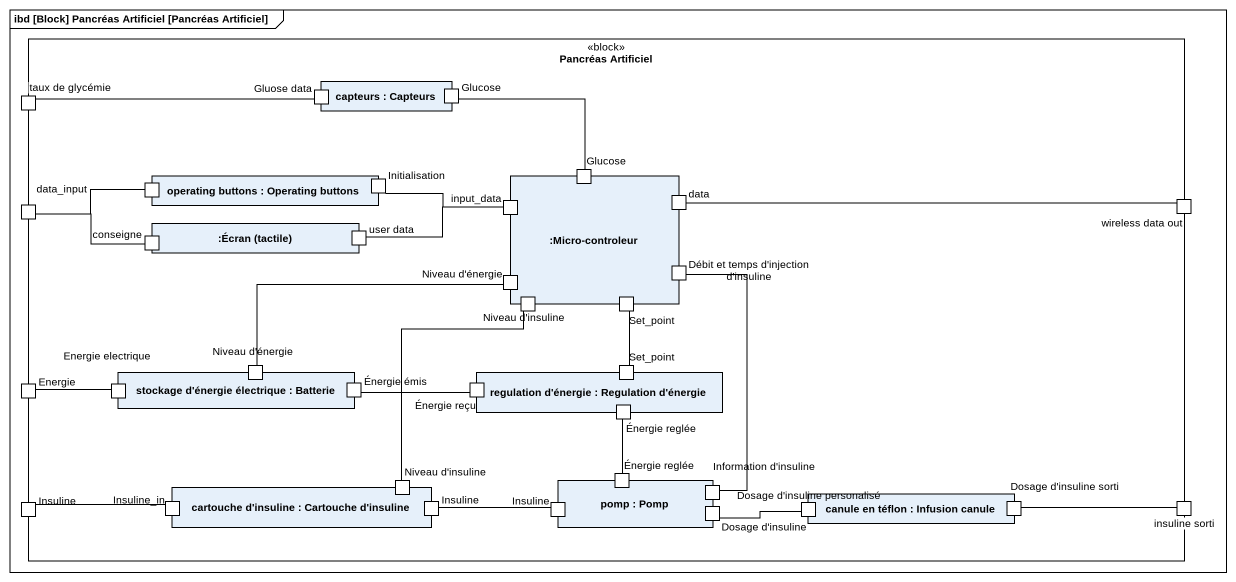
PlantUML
@startuml
mainframe ibd [Block] Pancréas Artificiel [Pancréas Artificiel]
rectangle "Pancréas Artificiel" as Pancréas_Artificiel <<block>> {
  port "taux de glycémie" as taux_de_glycémie
  rectangle "capteurs : Capteurs" as capteurs {
    port "Gluose data" as Gluose_data
    port Glucose
  }
  rectangle "operating buttons : Operating buttons" as operating_buttons {
    port " " as port1
    port Initialisation
  }
  rectangle ":Micro-controleur" as Micro_controleur {
    port "Glucose" as Glucose_2
    port input_data
    port data
    port "Débit et temps d'injection d'insuline" as Débit_et_temps_d_injection
    port "Niveau d'énergie" as Niveau_d_énergie
    port "Niveau d'insuline" as Niveau_d_insuline
    port Set_point
  }
  port data_input
  rectangle ":Écran (tactile)" as Écran_tactile {
    port conseigne
    port "user data" as user_data
  }
  port "wireless data out" as wireless_data_out
  port Energie
  rectangle "stockage d'énergie électrique : Batterie" as stockage_d_énergie {
    port "Energie electrique" as Energie_electrique
    port "Niveau d'énergie" as Niveau_d_énergie_2
    port "Énergie émis" as Énergie_émis
  }
  rectangle "regulation d'énergie : Regulation d'énergie" as regulation_d_énergie {
    port "Énergie reçu" as Énergie_reçu
    port "Set_point" as Set_point_2
    port "Énergie reglée" as Énergie_reglée
  }
  rectangle "cartouche d'insuline : Cartouche d'insuline" as cartouche_d_insuline {
    port "Niveau d'insuline" as Niveau_d_insuline_2
    port Insuline_in
    port "Insuline" as Insuline_2
  }
  rectangle "pomp : Pomp" as pomp {
    port "Énergie reglée" as Énergie_reglée_2
    port "Information d'insuline" as Information_d_insuline
    port "Insuline" as Insuline_3
    port "Dosage d'insuline" as Dosage_d_insuline
  }
  port Insuline
  rectangle "canule en téflon : Infusion canule" as canule_en_téflon {
    port "Dosage d'insuline personalisé" as Dosage_d_insuline_2
    port "Dosage d'insuline sorti" as Dosage_d_insuline_sorti
  }
  port "insuline sorti" as insuline_sorti
}
taux_de_glycémie -right- Gluose_data
Glucose -- Glucose_2
Initialisation -right- input_data
data_input -right- port1
data_input -right- conseigne
data -right- wireless_data_out
user_data -right- input_data
Débit_et_temps_d_injection -- Information_d_insuline
Set_point -- Set_point_2
Energie -right- Energie_electrique
Niveau_d_énergie_2 -right- Niveau_d_énergie
Énergie_émis -right- Énergie_reçu
Énergie_reglée -- Énergie_reglée_2
Niveau_d_insuline_2 -up- Niveau_d_insuline
Insuline -right- Insuline_in
Insuline_2 -right- Insuline_3
Dosage_d_insuline -right- Dosage_d_insuline_2
Dosage_d_insuline_sorti -right- insuline_sorti
@enduml
